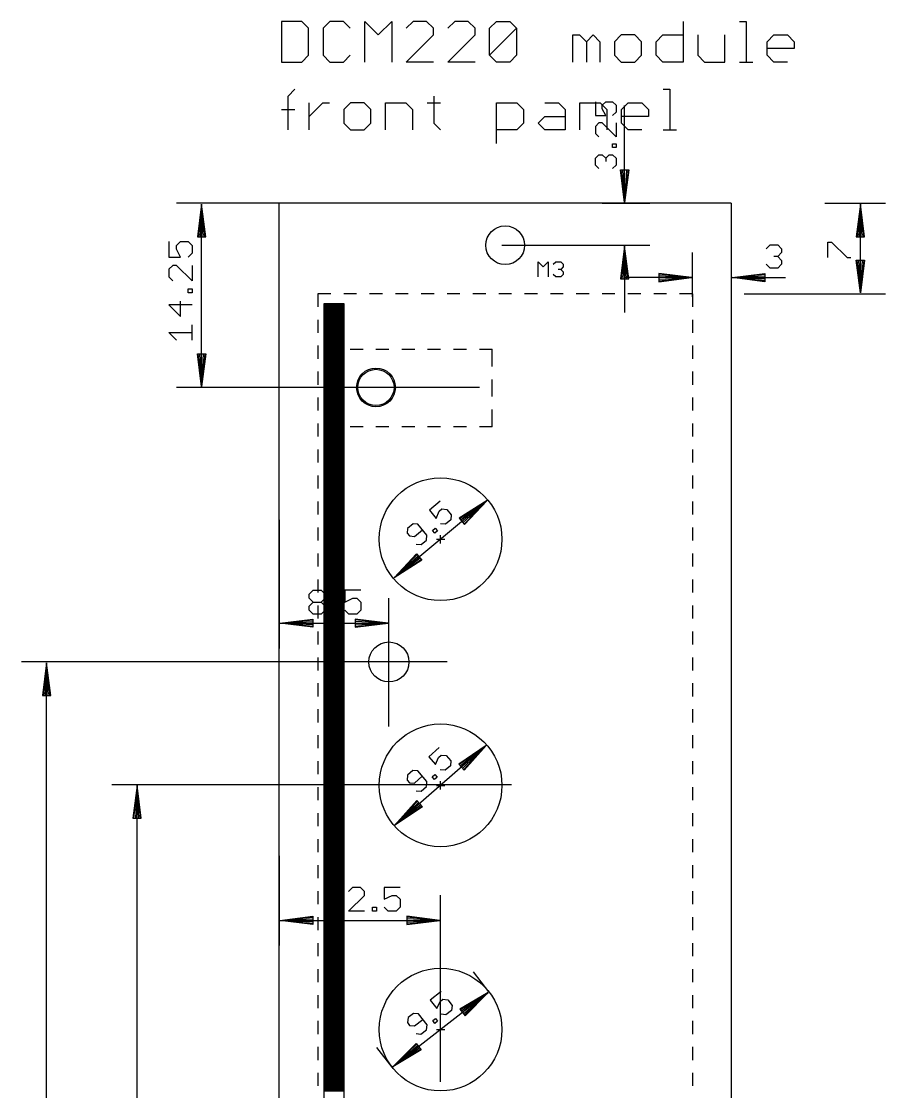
# Model space of a CAD drawing. Extents: x -21 to 70, y -29 to 126.
# Drawn here: x -19.9 to 47, y 42.8 to 125.6 of the extents above; entities that cross this region are included whole.
import ezdxf

# ---------------------------------------------------------------- set-up
doc = ezdxf.new("R2010")
doc.units = 0
doc.header["$MEASUREMENT"] = 0
for name, color, linetype, true_color in [('114', 253, 'CONTINUOUS', 0xadadad), ('115', 82, 'CONTINUOUS', 0x33cc00), ('117', 2, 'CONTINUOUS', 0xffff00), ('119', 1, 'CONTINUOUS', 0xff0000), ('20', 7, 'CONTINUOUS', 0xffffff), ('47', 140, 'CONTINUOUS', 0x00bfff)]:
    doc.layers.add(name, color=color, linetype=linetype, true_color=true_color)

msp = doc.modelspace()

# ---------------------------------------------------------------- linework, layer by layer
at = {"layer": '114'}
for p, q in [((0.1778, 125.5749), (0.1778, 122.4278)), ((1.7513, 125.5749), (0.1778, 125.5749)), ((2.2759, 125.0504), (1.7513, 125.5749)), ((3.9251, 125.5749), (3.4006, 125.0504)), ((4.9741, 125.5749), (3.9251, 125.5749)), ((5.4986, 125.0504), (4.9741, 125.5749)), ((6.6233, 122.4278), (6.6233, 125.5749)), ((6.6233, 125.5749), (7.6723, 124.5259)), ((7.6723, 124.5259), (8.7214, 125.5749)), ((8.7214, 125.5749), (8.7214, 122.4278)), ((10.3706, 125.5749), (9.8461, 125.0504)), ((11.4196, 125.5749), (10.3706, 125.5749)), ((11.9441, 125.0504), (11.4196, 125.5749)), ((13.5933, 125.5749), (13.0688, 125.0504)), ((14.6424, 125.5749), (13.5933, 125.5749)), ((15.1669, 125.0504), (14.6424, 125.5749)), ((16.2916, 125.0504), (16.8161, 125.5749)), ((16.8161, 125.5749), (17.8651, 125.5749)), ((17.8651, 125.5749), (18.3896, 125.0504)), ((31.2806, 125.5749), (31.2806, 122.4278)), ((35.6281, 125.5749), (36.1526, 125.5749)), ((36.1526, 125.5749), (36.1526, 122.4278)), ((2.2759, 122.9523), (2.2759, 125.0504)), ((3.4006, 125.0504), (3.4006, 122.9523)), ((9.8461, 122.4278), (11.9441, 124.5259)), ((11.9441, 124.5259), (11.9441, 125.0504)), ((13.0688, 122.4278), (15.1669, 124.5259)), ((15.1669, 124.5259), (15.1669, 125.0504)), ((16.2916, 122.9523), (16.2916, 125.0504)), ((16.2916, 122.9523), (18.3896, 125.0504)), ((18.3896, 125.0504), (18.3896, 122.9523)), ((22.7371, 122.4278), (22.7371, 124.5259)), ((22.7371, 124.5259), (23.2616, 124.5259)), ((23.2616, 124.5259), (23.7861, 124.0013)), ((23.7861, 124.0013), (24.3106, 124.5259)), ((24.3106, 124.5259), (24.8351, 124.0013)), ((26.4843, 124.5259), (25.9598, 124.0013)), ((27.5334, 124.5259), (26.4843, 124.5259)), ((28.0579, 124.0013), (27.5334, 124.5259)), ((29.1826, 124.0013), (29.7071, 124.5259)), ((29.7071, 124.5259), (31.2806, 124.5259)), ((32.4053, 124.5259), (32.4053, 122.9523)), ((34.5034, 122.4278), (34.5034, 124.5259)), ((37.7766, 124.0013), (38.3011, 124.5259)), ((38.3011, 124.5259), (39.3501, 124.5259)), ((39.3501, 124.5259), (39.8746, 124.0013)), ((23.7861, 124.0013), (23.7861, 122.4278)), ((24.8351, 124.0013), (24.8351, 122.4278)), ((25.9598, 124.0013), (25.9598, 122.9523)), ((28.0579, 122.9523), (28.0579, 124.0013)), ((29.1826, 122.9523), (29.1826, 124.0013)), ((37.7766, 122.9523), (37.7766, 124.0013)), ((39.8746, 123.4768), (37.7766, 123.4768)), ((39.8746, 124.0013), (39.8746, 123.4768)), ((1.7513, 122.4278), (2.2759, 122.9523)), ((3.4006, 122.9523), (3.9251, 122.4278)), ((4.9741, 122.4278), (5.4986, 122.9523)), ((16.8161, 122.4278), (16.2916, 122.9523)), ((18.3896, 122.9523), (17.8651, 122.4278)), ((25.9598, 122.9523), (26.4843, 122.4278)), ((27.5334, 122.4278), (28.0579, 122.9523)), ((29.7071, 122.4278), (29.1826, 122.9523)), ((32.4053, 122.9523), (32.9298, 122.4278)), ((38.3011, 122.4278), (37.7766, 122.9523)), ((0.1778, 122.4278), (1.7513, 122.4278)), ((3.9251, 122.4278), (4.9741, 122.4278)), ((11.9441, 122.4278), (9.8461, 122.4278)), ((15.1669, 122.4278), (13.0688, 122.4278)), ((17.8651, 122.4278), (16.8161, 122.4278)), ((26.4843, 122.4278), (27.5334, 122.4278)), ((31.2806, 122.4278), (29.7071, 122.4278)), ((32.9298, 122.4278), (34.5034, 122.4278)), ((35.6281, 122.4278), (36.6771, 122.4278)), ((39.3501, 122.4278), (38.3011, 122.4278)), ((0.7023, 119.8004), (1.2268, 120.3249)), ((29.7197, 120.3249), (30.2442, 120.3249)), ((30.2442, 120.3249), (30.2442, 117.1778)), ((0.7023, 117.1778), (0.7023, 119.8004)), ((2.3263, 117.1778), (2.3263, 119.2759)), ((2.3263, 118.2268), (3.3753, 119.2759)), ((3.3753, 119.2759), (3.8998, 119.2759)), ((5.5364, 119.2759), (5.0119, 118.7513)), ((6.5855, 119.2759), (5.5364, 119.2759)), ((7.11, 118.7513), (6.5855, 119.2759)), ((8.2347, 117.1778), (8.2347, 119.2759)), ((8.2347, 119.2759), (9.8082, 119.2759)), ((9.8082, 119.2759), (10.3327, 118.7513)), ((11.4574, 119.2759), (12.5065, 119.2759)), ((11.9819, 119.8004), (11.9819, 117.7023)), ((16.8287, 116.1288), (16.8287, 119.2759)), ((16.8287, 119.2759), (18.4022, 119.2759)), ((18.4022, 119.2759), (18.9267, 118.7513)), ((20.576, 119.2759), (21.625, 119.2759)), ((21.625, 119.2759), (22.1495, 118.7513)), ((23.2742, 117.1778), (23.2742, 119.2759)), ((23.2742, 119.2759), (24.8477, 119.2759)), ((24.8477, 119.2759), (25.3723, 118.7513)), ((26.4969, 118.7513), (27.0215, 119.2759)), ((27.0215, 119.2759), (28.0705, 119.2759)), ((28.0705, 119.2759), (28.595, 118.7513)), ((0.1778, 118.7513), (1.2268, 118.7513)), ((5.0119, 118.7513), (5.0119, 117.7023)), ((7.11, 117.7023), (7.11, 118.7513)), ((10.3327, 118.7513), (10.3327, 117.1778)), ((18.9267, 118.7513), (18.9267, 117.7023)), ((22.1495, 118.7513), (22.1495, 117.1778)), ((25.3723, 118.7513), (25.3723, 117.1778)), ((26.4969, 117.7023), (26.4969, 118.7513)), ((28.595, 118.7513), (28.595, 118.2268)), ((5.0119, 117.7023), (5.5364, 117.1778)), ((6.5855, 117.1778), (7.11, 117.7023)), ((11.9819, 117.7023), (12.5065, 117.1778)), ((18.9267, 117.7023), (18.4022, 117.1778)), ((20.0514, 117.7023), (20.576, 118.2268)), ((20.576, 117.1778), (20.0514, 117.7023)), ((20.576, 118.2268), (22.1495, 118.2268)), ((28.595, 118.2268), (26.4969, 118.2268)), ((27.0215, 117.1778), (26.4969, 117.7023)), ((5.5364, 117.1778), (6.5855, 117.1778)), ((18.4022, 117.1778), (16.8287, 117.1778)), ((22.1495, 117.1778), (20.576, 117.1778)), ((28.0705, 117.1778), (27.0215, 117.1778)), ((29.7197, 117.1778), (30.7687, 117.1778))]:
    msp.add_line(p, q, dxfattribs=at)
at = {"layer": '115'}
for p, q in [((3.5, 8.75), (3.5, 103.75)), ((3.5, 103.75), (5, 103.75)), ((3.5, 103.7), (5, 103.7)), ((3.5, 103.6), (5, 103.6)), ((5, 103.75), (5, 8.75)), ((3.5, 103.5), (5, 103.5)), ((3.5, 103.4), (5, 103.4)), ((3.5, 103.3), (5, 103.3)), ((3.5, 103.2), (5, 103.2)), ((3.5, 103.1), (5, 103.1)), ((3.5, 103), (5, 103)), ((3.5, 102.9), (5, 102.9)), ((3.5, 102.8), (5, 102.8)), ((3.5, 102.7), (5, 102.7)), ((3.5, 102.6), (5, 102.6)), ((3.5, 102.5), (5, 102.5)), ((3.5, 102.4), (5, 102.4)), ((3.5, 102.3), (5, 102.3)), ((3.5, 102.2), (5, 102.2)), ((3.5, 102.1), (5, 102.1)), ((3.5, 102), (5, 102)), ((3.5, 101.9), (5, 101.9)), ((3.5, 101.8), (5, 101.8)), ((3.5, 101.7), (5, 101.7)), ((3.5, 101.6), (5, 101.6)), ((3.5, 101.5), (5, 101.5)), ((3.5, 101.4), (5, 101.4)), ((3.5, 101.3), (5, 101.3)), ((3.5, 101.2), (5, 101.2)), ((3.5, 101.1), (5, 101.1)), ((3.5, 101), (5, 101)), ((3.5, 100.9), (5, 100.9)), ((3.5, 100.8), (5, 100.8)), ((3.5, 100.7), (5, 100.7)), ((3.5, 100.6), (5, 100.6)), ((3.5, 100.5), (5, 100.5)), ((3.5, 100.4), (5, 100.4)), ((3.5, 100.3), (5, 100.3)), ((3.5, 100.2), (5, 100.2)), ((3.5, 100.1), (5, 100.1)), ((3.5, 100), (5, 100)), ((3.5, 99.9), (5, 99.9)), ((3.5, 99.8), (5, 99.8)), ((3.5, 99.7), (5, 99.7)), ((3.5, 99.6), (5, 99.6)), ((3.5, 99.5), (5, 99.5)), ((3.5, 99.4), (5, 99.4)), ((3.5, 99.3), (5, 99.3)), ((3.5, 99.2), (5, 99.2)), ((3.5, 99.1), (5, 99.1)), ((3.5, 99), (5, 99)), ((3.5, 98.9), (5, 98.9)), ((3.5, 98.8), (5, 98.8)), ((3.5, 98.7), (5, 98.7)), ((3.5, 98.6), (5, 98.6)), ((3.5, 98.5), (5, 98.5)), ((3.5, 98.4), (5, 98.4)), ((3.5, 98.3), (5, 98.3)), ((3.5, 98.2), (5, 98.2)), ((3.5, 98.1), (5, 98.1)), ((3.5, 98), (5, 98)), ((3.5, 97.9), (5, 97.9)), ((3.5, 97.8), (5, 97.8)), ((3.5, 97.7), (5, 97.7)), ((3.5, 97.6), (5, 97.6)), ((3.5, 97.5), (5, 97.5)), ((3.5, 97.4), (5, 97.4)), ((3.5, 97.3), (5, 97.3)), ((3.5, 97.2), (5, 97.2)), ((3.5, 97.1), (5, 97.1)), ((3.5, 97), (5, 97)), ((3.5, 96.9), (5, 96.9)), ((3.5, 96.8), (5, 96.8)), ((3.5, 96.7), (5, 96.7)), ((3.5, 96.6), (5, 96.6)), ((3.5, 96.5), (5, 96.5)), ((3.5, 96.4), (5, 96.4)), ((3.5, 96.3), (5, 96.3)), ((3.5, 96.2), (5, 96.2)), ((3.5, 96.1), (5, 96.1)), ((3.5, 96), (5, 96)), ((3.5, 95.9), (5, 95.9)), ((3.5, 95.8), (5, 95.8)), ((3.5, 95.7), (5, 95.7)), ((3.5, 95.6), (5, 95.6)), ((3.5, 95.5), (5, 95.5)), ((3.5, 95.4), (5, 95.4)), ((3.5, 95.3), (5, 95.3)), ((3.5, 95.2), (5, 95.2)), ((3.5, 95.1), (5, 95.1)), ((3.5, 95), (5, 95)), ((3.5, 94.9), (5, 94.9)), ((3.5, 94.8), (5, 94.8)), ((3.5, 94.7), (5, 94.7)), ((3.5, 94.6), (5, 94.6)), ((3.5, 94.5), (5, 94.5)), ((3.5, 94.4), (5, 94.4)), ((3.5, 94.3), (5, 94.3)), ((3.5, 94.2), (5, 94.2)), ((3.5, 94.1), (5, 94.1)), ((3.5, 94), (5, 94)), ((3.5, 93.9), (5, 93.9)), ((3.5, 93.8), (5, 93.8)), ((3.5, 93.7), (5, 93.7)), ((3.5, 93.6), (5, 93.6)), ((3.5, 93.5), (5, 93.5)), ((3.5, 93.4), (5, 93.4)), ((3.5, 93.3), (5, 93.3)), ((3.5, 93.2), (5, 93.2)), ((3.5, 93.1), (5, 93.1)), ((3.5, 93), (5, 93)), ((3.5, 92.9), (5, 92.9)), ((3.5, 92.8), (5, 92.8)), ((3.5, 92.7), (5, 92.7)), ((3.5, 92.6), (5, 92.6)), ((3.5, 92.5), (5, 92.5)), ((3.5, 92.4), (5, 92.4)), ((3.5, 92.3), (5, 92.3)), ((3.5, 92.2), (5, 92.2)), ((3.5, 92.1), (5, 92.1)), ((3.5, 92), (5, 92)), ((3.5, 91.9), (5, 91.9)), ((3.5, 91.8), (5, 91.8)), ((3.5, 91.7), (5, 91.7)), ((3.5, 91.6), (5, 91.6)), ((3.5, 91.5), (5, 91.5)), ((3.5, 91.4), (5, 91.4)), ((3.5, 91.3), (5, 91.3)), ((3.5, 91.2), (5, 91.2)), ((3.5, 91.1), (5, 91.1)), ((3.5, 91), (5, 91)), ((3.5, 90.9), (5, 90.9)), ((3.5, 90.8), (5, 90.8)), ((3.5, 90.7), (5, 90.7)), ((3.5, 90.6), (5, 90.6)), ((3.5, 90.5), (5, 90.5)), ((3.5, 90.4), (5, 90.4)), ((3.5, 90.3), (5, 90.3)), ((3.5, 90.2), (5, 90.2)), ((3.5, 90.1), (5, 90.1)), ((3.5, 90), (5, 90)), ((3.5, 89.9), (5, 89.9)), ((3.5, 89.8), (5, 89.8)), ((3.5, 89.7), (5, 89.7)), ((3.5, 89.6), (5, 89.6)), ((3.5, 89.5), (5, 89.5)), ((3.5, 89.4), (5, 89.4)), ((3.5, 89.3), (5, 89.3)), ((3.5, 89.2), (5, 89.2)), ((3.5, 89.1), (5, 89.1)), ((3.5, 89), (5, 89)), ((3.5, 88.9), (5, 88.9)), ((3.5, 88.8), (5, 88.8)), ((3.5, 88.7), (5, 88.7)), ((3.5, 88.6), (5, 88.6)), ((3.5, 88.5), (5, 88.5)), ((3.5, 88.4), (5, 88.4)), ((3.5, 88.3), (5, 88.3)), ((3.5, 88.2), (5, 88.2)), ((3.5, 88.1), (5, 88.1)), ((3.5, 88), (5, 88)), ((3.5, 87.9), (5, 87.9)), ((3.5, 87.8), (5, 87.8)), ((3.5, 87.7), (5, 87.7)), ((3.5, 87.6), (5, 87.6)), ((3.5, 87.5), (5, 87.5)), ((3.5, 87.4), (5, 87.4)), ((3.5, 87.3), (5, 87.3)), ((3.5, 87.2), (5, 87.2)), ((3.5, 87.1), (5, 87.1)), ((3.5, 87), (5, 87)), ((3.5, 86.9), (5, 86.9)), ((3.5, 86.8), (5, 86.8)), ((3.5, 86.7), (5, 86.7)), ((3.5, 86.6), (5, 86.6)), ((3.5, 86.5), (5, 86.5)), ((3.5, 86.4), (5, 86.4)), ((3.5, 86.3), (5, 86.3)), ((3.5, 86.2), (5, 86.2)), ((3.5, 86.1), (5, 86.1)), ((3.5, 86), (5, 86)), ((3.5, 85.9), (5, 85.9)), ((3.5, 85.8), (5, 85.8)), ((3.5, 85.7), (5, 85.7)), ((3.5, 85.6), (5, 85.6)), ((3.5, 85.5), (5, 85.5)), ((3.5, 85.4), (5, 85.4)), ((3.5, 85.3), (5, 85.3)), ((3.5, 85.2), (5, 85.2)), ((3.5, 85.1), (5, 85.1)), ((3.5, 85), (5, 85)), ((3.5, 84.9), (5, 84.9)), ((3.5, 84.8), (5, 84.8)), ((3.5, 84.7), (5, 84.7)), ((3.5, 84.6), (5, 84.6)), ((3.5, 84.5), (5, 84.5)), ((3.5, 84.4), (5, 84.4)), ((3.5, 84.3), (5, 84.3)), ((3.5, 84.2), (5, 84.2)), ((3.5, 84.1), (5, 84.1)), ((3.5, 84), (5, 84)), ((3.5, 83.9), (5, 83.9)), ((3.5, 83.8), (5, 83.8)), ((3.5, 83.7), (5, 83.7)), ((3.5, 83.6), (5, 83.6)), ((3.5, 83.5), (5, 83.5)), ((3.5, 83.4), (5, 83.4)), ((3.5, 83.3), (5, 83.3)), ((3.5, 83.2), (5, 83.2)), ((3.5, 83.1), (5, 83.1)), ((3.5, 83), (5, 83)), ((3.5, 82.9), (5, 82.9)), ((3.5, 82.8), (5, 82.8)), ((3.5, 82.7), (5, 82.7)), ((3.5, 82.6), (5, 82.6)), ((3.5, 82.5), (5, 82.5)), ((3.5, 82.4), (5, 82.4)), ((3.5, 82.3), (5, 82.3)), ((3.5, 82.2), (5, 82.2)), ((3.5, 82.1), (5, 82.1)), ((3.5, 82), (5, 82)), ((3.5, 81.9), (5, 81.9)), ((3.5, 81.8), (5, 81.8)), ((3.5, 81.7), (5, 81.7)), ((3.5, 81.6), (5, 81.6)), ((3.5, 81.5), (5, 81.5)), ((3.5, 81.4), (5, 81.4)), ((3.5, 81.3), (5, 81.3)), ((3.5, 81.2), (5, 81.2)), ((3.5, 81.1), (5, 81.1)), ((3.5, 81), (5, 81)), ((3.5, 80.9), (5, 80.9)), ((3.5, 80.8), (5, 80.8)), ((3.5, 80.7), (5, 80.7)), ((3.5, 80.6), (5, 80.6)), ((3.5, 80.5), (5, 80.5)), ((3.5, 80.4), (5, 80.4)), ((3.5, 80.3), (5, 80.3)), ((3.5, 80.2), (5, 80.2)), ((3.5, 80.1), (5, 80.1)), ((3.5, 80), (5, 80)), ((3.5, 79.9), (5, 79.9)), ((3.5, 79.8), (5, 79.8)), ((3.5, 79.7), (5, 79.7)), ((3.5, 79.6), (5, 79.6)), ((3.5, 79.5), (5, 79.5)), ((3.5, 79.4), (5, 79.4)), ((3.5, 79.3), (5, 79.3)), ((3.5, 79.2), (5, 79.2)), ((3.5, 79.1), (5, 79.1)), ((3.5, 79), (5, 79)), ((3.5, 78.9), (5, 78.9)), ((3.5, 78.8), (5, 78.8)), ((3.5, 78.7), (5, 78.7)), ((3.5, 78.6), (5, 78.6)), ((3.5, 78.5), (5, 78.5)), ((3.5, 78.4), (5, 78.4)), ((3.5, 78.3), (5, 78.3)), ((3.5, 78.2), (5, 78.2)), ((3.5, 78.1), (5, 78.1)), ((3.5, 78), (5, 78)), ((3.5, 77.9), (5, 77.9)), ((3.5, 77.8), (5, 77.8)), ((3.5, 77.7), (5, 77.7)), ((3.5, 77.6), (5, 77.6)), ((3.5, 77.5), (5, 77.5)), ((3.5, 77.4), (5, 77.4)), ((3.5, 77.3), (5, 77.3)), ((3.5, 77.2), (5, 77.2)), ((3.5, 77.1), (5, 77.1)), ((3.5, 77), (5, 77)), ((3.5, 76.9), (5, 76.9)), ((3.5, 76.8), (5, 76.8)), ((3.5, 76.7), (5, 76.7)), ((3.5, 76.6), (5, 76.6)), ((3.5, 76.5), (5, 76.5)), ((3.5, 76.4), (5, 76.4)), ((3.5, 76.3), (5, 76.3)), ((3.5, 76.2), (5, 76.2)), ((3.5, 76.1), (5, 76.1)), ((3.5, 76), (5, 76)), ((3.5, 75.9), (5, 75.9)), ((3.5, 75.8), (5, 75.8)), ((3.5, 75.7), (5, 75.7)), ((3.5, 75.6), (5, 75.6)), ((3.5, 75.5), (5, 75.5)), ((3.5, 75.4), (5, 75.4)), ((3.5, 75.3), (5, 75.3)), ((3.5, 75.2), (5, 75.2)), ((3.5, 75.1), (5, 75.1)), ((3.5, 75), (5, 75)), ((3.5, 74.9), (5, 74.9)), ((3.5, 74.8), (5, 74.8)), ((3.5, 74.7), (5, 74.7)), ((3.5, 74.6), (5, 74.6)), ((3.5, 74.5), (5, 74.5)), ((3.5, 74.4), (5, 74.4)), ((3.5, 74.3), (5, 74.3)), ((3.5, 74.2), (5, 74.2)), ((3.5, 74.1), (5, 74.1)), ((3.5, 74), (5, 74)), ((3.5, 73.9), (5, 73.9)), ((3.5, 73.8), (5, 73.8)), ((3.5, 73.7), (5, 73.7)), ((3.5, 73.6), (5, 73.6)), ((3.5, 73.5), (5, 73.5)), ((3.5, 73.4), (5, 73.4)), ((3.5, 73.3), (5, 73.3)), ((3.5, 73.2), (5, 73.2)), ((3.5, 73.1), (5, 73.1)), ((3.5, 73), (5, 73)), ((3.5, 72.9), (5, 72.9)), ((3.5, 72.8), (5, 72.8)), ((3.5, 72.7), (5, 72.7)), ((3.5, 72.6), (5, 72.6)), ((3.5, 72.5), (5, 72.5)), ((3.5, 72.4), (5, 72.4)), ((3.5, 72.3), (5, 72.3)), ((3.5, 72.2), (5, 72.2)), ((3.5, 72.1), (5, 72.1)), ((3.5, 72), (5, 72)), ((3.5, 71.9), (5, 71.9)), ((3.5, 71.8), (5, 71.8)), ((3.5, 71.7), (5, 71.7)), ((3.5, 71.6), (5, 71.6)), ((3.5, 71.5), (5, 71.5)), ((3.5, 71.4), (5, 71.4)), ((3.5, 71.3), (5, 71.3)), ((3.5, 71.2), (5, 71.2)), ((3.5, 71.1), (5, 71.1)), ((3.5, 71), (5, 71)), ((3.5, 70.9), (5, 70.9)), ((3.5, 70.8), (5, 70.8)), ((3.5, 70.7), (5, 70.7)), ((3.5, 70.6), (5, 70.6)), ((3.5, 70.5), (5, 70.5)), ((3.5, 70.4), (5, 70.4)), ((3.5, 70.3), (5, 70.3)), ((3.5, 70.2), (5, 70.2)), ((3.5, 70.1), (5, 70.1)), ((3.5, 70), (5, 70)), ((3.5, 69.9), (5, 69.9)), ((3.5, 69.8), (5, 69.8)), ((3.5, 69.7), (5, 69.7)), ((3.5, 69.6), (5, 69.6)), ((3.5, 69.5), (5, 69.5)), ((3.5, 69.4), (5, 69.4)), ((3.5, 69.3), (5, 69.3)), ((3.5, 69.2), (5, 69.2)), ((3.5, 69.1), (5, 69.1)), ((3.5, 69), (5, 69)), ((3.5, 68.9), (5, 68.9)), ((3.5, 68.8), (5, 68.8)), ((3.5, 68.7), (5, 68.7)), ((3.5, 68.6), (5, 68.6)), ((3.5, 68.5), (5, 68.5)), ((3.5, 68.4), (5, 68.4)), ((3.5, 68.3), (5, 68.3)), ((3.5, 68.2), (5, 68.2)), ((3.5, 68.1), (5, 68.1)), ((3.5, 68), (5, 68)), ((3.5, 67.9), (5, 67.9)), ((3.5, 67.8), (5, 67.8)), ((3.5, 67.7), (5, 67.7)), ((3.5, 67.6), (5, 67.6)), ((3.5, 67.5), (5, 67.5)), ((3.5, 67.4), (5, 67.4)), ((3.5, 67.3), (5, 67.3)), ((3.5, 67.2), (5, 67.2)), ((3.5, 67.1), (5, 67.1)), ((3.5, 67), (5, 67)), ((3.5, 66.9), (5, 66.9)), ((3.5, 66.8), (5, 66.8)), ((3.5, 66.7), (5, 66.7)), ((3.5, 66.6), (5, 66.6)), ((3.5, 66.5), (5, 66.5)), ((3.5, 66.4), (5, 66.4)), ((3.5, 66.3), (5, 66.3)), ((3.5, 66.2), (5, 66.2)), ((3.5, 66.1), (5, 66.1)), ((3.5, 66), (5, 66)), ((3.5, 65.9), (5, 65.9)), ((3.5, 65.8), (5, 65.8)), ((3.5, 65.7), (5, 65.7)), ((3.5, 65.6), (5, 65.6)), ((3.5, 65.5), (5, 65.5)), ((3.5, 65.4), (5, 65.4)), ((3.5, 65.3), (5, 65.3)), ((3.5, 65.2), (5, 65.2)), ((3.5, 65.1), (5, 65.1)), ((3.5, 65), (5, 65)), ((3.5, 64.9), (5, 64.9)), ((3.5, 64.8), (5, 64.8)), ((3.5, 64.7), (5, 64.7)), ((3.5, 64.6), (5, 64.6)), ((3.5, 64.5), (5, 64.5)), ((3.5, 64.4), (5, 64.4)), ((3.5, 64.3), (5, 64.3)), ((3.5, 64.2), (5, 64.2)), ((3.5, 64.1), (5, 64.1)), ((3.5, 64), (5, 64)), ((3.5, 63.9), (5, 63.9)), ((3.5, 63.8), (5, 63.8)), ((3.5, 63.7), (5, 63.7)), ((3.5, 63.6), (5, 63.6)), ((3.5, 63.5), (5, 63.5)), ((3.5, 63.4), (5, 63.4)), ((3.5, 63.3), (5, 63.3)), ((3.5, 63.2), (5, 63.2)), ((3.5, 63.1), (5, 63.1)), ((3.5, 63), (5, 63)), ((3.5, 62.9), (5, 62.9)), ((3.5, 62.8), (5, 62.8)), ((3.5, 62.7), (5, 62.7)), ((3.5, 62.6), (5, 62.6)), ((3.5, 62.5), (5, 62.5)), ((3.5, 62.4), (5, 62.4)), ((3.5, 62.3), (5, 62.3)), ((3.5, 62.2), (5, 62.2)), ((3.5, 62.1), (5, 62.1)), ((3.5, 62), (5, 62)), ((3.5, 61.9), (5, 61.9)), ((3.5, 61.8), (5, 61.8)), ((3.5, 61.7), (5, 61.7)), ((3.5, 61.6), (5, 61.6)), ((3.5, 61.5), (5, 61.5)), ((3.5, 61.4), (5, 61.4)), ((3.5, 61.3), (5, 61.3)), ((3.5, 61.2), (5, 61.2)), ((3.5, 61.1), (5, 61.1)), ((3.5, 61), (5, 61)), ((3.5, 60.9), (5, 60.9)), ((3.5, 60.8), (5, 60.8)), ((3.5, 60.7), (5, 60.7)), ((3.5, 60.6), (5, 60.6)), ((3.5, 60.5), (5, 60.5)), ((3.5, 60.4), (5, 60.4)), ((3.5, 60.3), (5, 60.3)), ((3.5, 60.2), (5, 60.2)), ((3.5, 60.1), (5, 60.1)), ((3.5, 60), (5, 60)), ((3.5, 59.9), (5, 59.9)), ((3.5, 59.8), (5, 59.8)), ((3.5, 59.7), (5, 59.7)), ((3.5, 59.6), (5, 59.6)), ((3.5, 59.5), (5, 59.5)), ((3.5, 59.4), (5, 59.4)), ((3.5, 59.3), (5, 59.3)), ((3.5, 59.2), (5, 59.2)), ((3.5, 59.1), (5, 59.1)), ((3.5, 59), (5, 59)), ((3.5, 58.9), (5, 58.9)), ((3.5, 58.8), (5, 58.8)), ((3.5, 58.7), (5, 58.7)), ((3.5, 58.6), (5, 58.6)), ((3.5, 58.5), (5, 58.5)), ((3.5, 58.4), (5, 58.4)), ((3.5, 58.3), (5, 58.3)), ((3.5, 58.2), (5, 58.2)), ((3.5, 58.1), (5, 58.1)), ((3.5, 58), (5, 58)), ((3.5, 57.9), (5, 57.9)), ((3.5, 57.8), (5, 57.8)), ((3.5, 57.7), (5, 57.7)), ((3.5, 57.6), (5, 57.6)), ((3.5, 57.5), (5, 57.5)), ((3.5, 57.4), (5, 57.4)), ((3.5, 57.3), (5, 57.3)), ((3.5, 57.2), (5, 57.2)), ((3.5, 57.1), (5, 57.1)), ((3.5, 57), (5, 57)), ((3.5, 56.9), (5, 56.9)), ((3.5, 56.8), (5, 56.8)), ((3.5, 56.7), (5, 56.7)), ((3.5, 56.6), (5, 56.6)), ((3.5, 56.5), (5, 56.5)), ((3.5, 56.4), (5, 56.4)), ((3.5, 56.3), (5, 56.3)), ((3.5, 56.2), (5, 56.2)), ((3.5, 56.1), (5, 56.1)), ((3.5, 56), (5, 56)), ((3.5, 55.9), (5, 55.9)), ((3.5, 55.8), (5, 55.8)), ((3.5, 55.7), (5, 55.7)), ((3.5, 55.6), (5, 55.6)), ((3.5, 55.5), (5, 55.5)), ((3.5, 55.4), (5, 55.4)), ((3.5, 55.3), (5, 55.3)), ((3.5, 55.2), (5, 55.2)), ((3.5, 55.1), (5, 55.1)), ((3.5, 55), (5, 55)), ((3.5, 54.9), (5, 54.9)), ((3.5, 54.8), (5, 54.8)), ((3.5, 54.7), (5, 54.7)), ((3.5, 54.6), (5, 54.6)), ((3.5, 54.5), (5, 54.5)), ((3.5, 54.4), (5, 54.4)), ((3.5, 54.3), (5, 54.3)), ((3.5, 54.2), (5, 54.2)), ((3.5, 54.1), (5, 54.1)), ((3.5, 54), (5, 54)), ((3.5, 53.9), (5, 53.9)), ((3.5, 53.8), (5, 53.8)), ((3.5, 53.7), (5, 53.7)), ((3.5, 53.6), (5, 53.6)), ((3.5, 53.5), (5, 53.5)), ((3.5, 53.4), (5, 53.4)), ((3.5, 53.3), (5, 53.3)), ((3.5, 53.2), (5, 53.2)), ((3.5, 53.1), (5, 53.1)), ((3.5, 53), (5, 53)), ((3.5, 52.9), (5, 52.9)), ((3.5, 52.8), (5, 52.8)), ((3.5, 52.7), (5, 52.7)), ((3.5, 52.6), (5, 52.6)), ((3.5, 52.5), (5, 52.5)), ((3.5, 52.4), (5, 52.4)), ((3.5, 52.3), (5, 52.3)), ((3.5, 52.2), (5, 52.2)), ((3.5, 52.1), (5, 52.1)), ((3.5, 52), (5, 52)), ((3.5, 51.9), (5, 51.9)), ((3.5, 51.8), (5, 51.8)), ((3.5, 51.7), (5, 51.7)), ((3.5, 51.6), (5, 51.6)), ((3.5, 51.5), (5, 51.5)), ((3.5, 51.4), (5, 51.4)), ((3.5, 51.3), (5, 51.3)), ((3.5, 51.2), (5, 51.2)), ((3.5, 51.1), (5, 51.1)), ((3.5, 51), (5, 51)), ((3.5, 50.9), (5, 50.9)), ((3.5, 50.8), (5, 50.8)), ((3.5, 50.7), (5, 50.7)), ((3.5, 50.6), (5, 50.6)), ((3.5, 50.5), (5, 50.5)), ((3.5, 50.4), (5, 50.4)), ((3.5, 50.3), (5, 50.3)), ((3.5, 50.2), (5, 50.2)), ((3.5, 50.1), (5, 50.1)), ((3.5, 50), (5, 50)), ((3.5, 49.9), (5, 49.9)), ((3.5, 49.8), (5, 49.8)), ((3.5, 49.7), (5, 49.7)), ((3.5, 49.6), (5, 49.6)), ((3.5, 49.5), (5, 49.5)), ((3.5, 49.4), (5, 49.4)), ((3.5, 49.3), (5, 49.3)), ((3.5, 49.2), (5, 49.2)), ((3.5, 49.1), (5, 49.1)), ((3.5, 49), (5, 49)), ((3.5, 48.9), (5, 48.9)), ((3.5, 48.8), (5, 48.8)), ((3.5, 48.7), (5, 48.7)), ((3.5, 48.6), (5, 48.6)), ((3.5, 48.5), (5, 48.5)), ((3.5, 48.4), (5, 48.4)), ((3.5, 48.3), (5, 48.3)), ((3.5, 48.2), (5, 48.2)), ((3.5, 48.1), (5, 48.1)), ((3.5, 48), (5, 48)), ((3.5, 47.9), (5, 47.9)), ((3.5, 47.8), (5, 47.8)), ((3.5, 47.7), (5, 47.7)), ((3.5, 47.6), (5, 47.6)), ((3.5, 47.5), (5, 47.5)), ((3.5, 47.4), (5, 47.4)), ((3.5, 47.3), (5, 47.3)), ((3.5, 47.2), (5, 47.2)), ((3.5, 47.1), (5, 47.1)), ((3.5, 47), (5, 47)), ((3.5, 46.9), (5, 46.9)), ((3.5, 46.8), (5, 46.8)), ((3.5, 46.7), (5, 46.7)), ((3.5, 46.6), (5, 46.6)), ((3.5, 46.5), (5, 46.5)), ((3.5, 46.4), (5, 46.4)), ((3.5, 46.3), (5, 46.3)), ((3.5, 46.2), (5, 46.2)), ((3.5, 46.1), (5, 46.1)), ((3.5, 46), (5, 46)), ((3.5, 45.9), (5, 45.9)), ((3.5, 45.8), (5, 45.8)), ((3.5, 45.7), (5, 45.7)), ((3.5, 45.6), (5, 45.6)), ((3.5, 45.5), (5, 45.5)), ((3.5, 45.4), (5, 45.4)), ((3.5, 45.3), (5, 45.3)), ((3.5, 45.2), (5, 45.2)), ((3.5, 45.1), (5, 45.1)), ((3.5, 45), (5, 45)), ((3.5, 44.9), (5, 44.9)), ((3.5, 44.8), (5, 44.8)), ((3.5, 44.7), (5, 44.7)), ((3.5, 44.6), (5, 44.6)), ((3.5, 44.5), (5, 44.5)), ((3.5, 44.4), (5, 44.4)), ((3.5, 44.3), (5, 44.3)), ((3.5, 44.2), (5, 44.2)), ((3.5, 44.1), (5, 44.1)), ((3.5, 44), (5, 44)), ((3.5, 43.9), (5, 43.9)), ((3.5, 43.8), (5, 43.8)), ((3.5, 43.7), (5, 43.7)), ((3.5, 43.6), (5, 43.6)), ((3.5, 43.5), (5, 43.5)), ((3.5, 43.4), (5, 43.4)), ((3.5, 43.3), (5, 43.3)), ((3.5, 43.2), (5, 43.2)), ((3.5, 43.1), (5, 43.1)), ((3.5, 43), (5, 43)), ((3.5, 42.9), (5, 42.9)), ((3.5, 42.8), (5, 42.8))]:
    msp.add_line(p, q, dxfattribs=at)
at = {"layer": '117'}
for p, q in [((42.25, 111.5), (46.95, 111.5)), ((45, 111.435), (44.6808, 108.9)), ((45, 111.435), (44.74, 108.9)), ((45, 111.435), (44.87, 108.9)), ((45, 104.565), (45, 111.435)), ((45.3192, 108.9), (45, 111.435)), ((45.13, 108.9), (45, 111.435)), ((45.26, 108.9), (45, 111.435)), ((42.4701, 107.3027), (42.4701, 108.5016)), ((42.4701, 108.5016), (42.7698, 108.5016)), ((42.7698, 108.5016), (43.9687, 107.3027)), ((44.6808, 108.9), (45.3192, 108.9)), ((32, 104.25), (32, 107.7)), ((37.7016, 107.9802), (38.0013, 108.2799)), ((38.0013, 108.2799), (38.6008, 108.2799)), ((38.6008, 108.2799), (38.9005, 107.9802)), ((38.9005, 107.6805), (38.6008, 107.3808)), ((38.9005, 107.9802), (38.9005, 107.6805)), ((38.6008, 107.3808), (38.301, 107.3808)), ((38.6008, 107.3808), (38.9005, 107.081)), ((38.9005, 107.081), (38.9005, 106.7813)), ((43.9687, 107.3027), (44.2684, 107.3027)), ((45, 104.565), (44.6808, 107.1)), ((44.6808, 107.1), (45.3192, 107.1)), ((45, 104.565), (44.74, 107.1)), ((45, 104.565), (44.87, 107.1)), ((45.3192, 107.1), (45, 104.565)), ((45.13, 107.1), (45, 104.565)), ((45.26, 107.1), (45, 104.565)), ((31.935, 105.75), (29.4, 106.0692)), ((29.4, 106.0692), (29.4, 105.4308)), ((35, 106.25), (35, 103.8)), ((35.065, 105.75), (37.6, 106.0692)), ((37.6, 106.0692), (37.6, 105.4308)), ((38.0013, 106.4816), (37.7016, 106.7813)), ((38.6008, 106.4816), (38.0013, 106.4816)), ((38.9005, 106.7813), (38.6008, 106.4816)), ((31.935, 105.75), (26.8, 105.75)), ((31.935, 105.75), (29.4, 106.01)), ((31.935, 105.75), (29.4, 105.88)), ((29.4, 105.4308), (31.935, 105.75)), ((29.4, 105.62), (31.935, 105.75)), ((29.4, 105.49), (31.935, 105.75)), ((35.065, 105.75), (37.6, 106.01)), ((35.065, 105.75), (37.6, 105.88)), ((35.065, 105.75), (39.1977, 105.75)), ((37.6, 105.4308), (35.065, 105.75)), ((37.6, 105.62), (35.065, 105.75)), ((37.6, 105.49), (35.065, 105.75)), ((4, 104.5), (3, 104.5)), ((3, 104.5), (3, 103.4898)), ((6, 104.5), (5, 104.5)), ((8, 104.5), (7, 104.5)), ((10, 104.5), (9, 104.5)), ((12, 104.5), (11, 104.5)), ((14, 104.5), (13, 104.5)), ((16, 104.5), (15, 104.5)), ((18, 104.5), (17, 104.5)), ((20, 104.5), (19, 104.5)), ((22, 104.5), (21, 104.5)), ((24, 104.5), (23, 104.5)), ((26, 104.5), (25, 104.5)), ((28, 104.5), (27, 104.5)), ((30, 104.5), (29, 104.5)), ((32, 104.5), (31, 104.5)), ((32, 104.5), (32, 103.4898)), ((36, 104.5), (46.95, 104.5)), ((3, 102.4898), (3, 101.4796)), ((32, 102.4898), (32, 101.4796)), ((3, 100.4796), (3, 99.4694)), ((32, 100.4796), (32, 99.4694)), ((3, 98.4694), (3, 97.4592)), ((32, 98.4694), (32, 97.4592)), ((3, 96.4592), (3, 95.449)), ((32, 96.4592), (32, 95.449)), ((3, 94.449), (3, 93.4388)), ((32, 94.449), (32, 93.4388)), ((3, 92.4388), (3, 91.4286)), ((32, 92.4388), (32, 91.4286)), ((3, 90.4286), (3, 89.4184)), ((32, 90.4286), (32, 89.4184)), ((3, 88.4184), (3, 87.4082)), ((32, 88.4184), (32, 87.4082)), ((3, 86.4082), (3, 85.398)), ((32, 86.4082), (32, 85.398)), ((3, 84.398), (3, 83.3878)), ((32, 84.398), (32, 83.3878)), ((3, 82.3878), (3, 81.3775)), ((32, 82.3878), (32, 81.3775)), ((3, 80.3775), (3, 79.3673)), ((32, 80.3775), (32, 79.3673)), ((3, 78.3673), (3, 77.3571)), ((32, 78.3673), (32, 77.3571)), ((3, 76.3571), (3, 75.3469)), ((32, 76.3571), (32, 75.3469)), ((3, 74.3469), (3, 73.3367)), ((32, 74.3469), (32, 73.3367)), ((3, 72.3367), (3, 71.3265)), ((32, 72.3367), (32, 71.3265)), ((3, 70.3265), (3, 69.3163)), ((32, 70.3265), (32, 69.3163)), ((3, 68.3163), (3, 67.3061)), ((32, 68.3163), (32, 67.3061)), ((3, 66.3061), (3, 65.2959)), ((32, 66.3061), (32, 65.2959)), ((3, 64.2959), (3, 63.2857)), ((32, 64.2959), (32, 63.2857)), ((3, 62.2857), (3, 61.2755)), ((32, 62.2857), (32, 61.2755)), ((3, 60.2755), (3, 59.2653)), ((32, 60.2755), (32, 59.2653)), ((3, 58.2653), (3, 57.2551)), ((32, 58.2653), (32, 57.2551)), ((3, 56.2551), (3, 55.2449)), ((32, 56.2551), (32, 55.2449)), ((3, 54.2449), (3, 53.2347)), ((32, 54.2449), (32, 53.2347)), ((3, 52.2347), (3, 51.2245)), ((32, 52.2347), (32, 51.2245)), ((3, 50.2245), (3, 49.2143)), ((32, 50.2245), (32, 49.2143)), ((3, 48.2143), (3, 47.2041)), ((32, 48.2143), (32, 47.2041)), ((3, 46.2041), (3, 45.1939)), ((32, 46.2041), (32, 45.1939)), ((3, 44.1939), (3, 43.1837)), ((32, 44.1939), (32, 43.1837))]:
    msp.add_line(p, q, dxfattribs=at)
at = {"layer": '119'}
for p, q in [((3.5, 100.2), (4.5, 100.2)), ((3.5, 98.8667), (3.5, 100.2)), ((5.5, 100.2), (6.5, 100.2)), ((7.5, 100.2), (8.5, 100.2)), ((9.5, 100.2), (10.5, 100.2)), ((11.5, 100.2), (12.5, 100.2)), ((13.5, 100.2), (14.5, 100.2)), ((15.5, 100.2), (16.5, 100.2)), ((16.5, 98.8667), (16.5, 100.2)), ((3.5, 96.5333), (3.5, 97.8667)), ((16.5, 96.5333), (16.5, 97.8667)), ((3.5, 94.2), (3.5, 95.5333)), ((16.5, 94.2), (16.5, 95.5333)), ((4.5, 94.2), (3.5, 94.2)), ((6.5, 94.2), (5.5, 94.2)), ((8.5, 94.2), (7.5, 94.2)), ((10.5, 94.2), (9.5, 94.2)), ((12.5, 94.2), (11.5, 94.2)), ((14.5, 94.2), (13.5, 94.2)), ((16.5, 94.2), (15.5, 94.2))]:
    msp.add_line(p, q, dxfattribs=at)
msp.add_circle((7.5, 97.25), 1.4, dxfattribs=at)
at = {"layer": '20'}
for p, q in [((0, -0.05), (0, 111.5)), ((35, 111.5), (0, 111.5)), ((35, 111.5), (35, 0))]:
    msp.add_line(p, q, dxfattribs=at)
for centre, radius in [((17.5, 108.25), 1.5), ((7.5, 97.25), 1.5), ((12.5, 85.5), 4.75), ((8.5, 76), 1.55), ((12.5, 66.45), 4.75), ((12.5, 47.55), 4.75)]:
    msp.add_circle(centre, radius, dxfattribs=at)
at = {"layer": '47'}
for p, q in [((24.485, 119.3495), (24.485, 118.2818)), ((25.0189, 119.0826), (25.2858, 119.3495)), ((25.2858, 119.3495), (25.8197, 119.3495)), ((25.8197, 119.3495), (26.0866, 119.0826)), ((25.0189, 118.8156), (25.0189, 119.0826)), ((25.2858, 118.2818), (25.0189, 118.8156)), ((26.0866, 118.5487), (25.8197, 118.2818)), ((26.0866, 119.0826), (26.0866, 118.5487)), ((26.75, 111.565), (26.75, 119.0539)), ((24.485, 118.2818), (25.2858, 118.2818)), ((24.752, 117.7123), (24.485, 117.4454)), ((25.0189, 117.7123), (24.752, 117.7123)), ((26.0866, 116.6446), (25.0189, 117.7123)), ((26.0866, 117.7123), (26.0866, 116.6446)), ((24.485, 117.4454), (24.485, 116.9116)), ((24.485, 116.9116), (24.752, 116.6446)), ((25.8197, 115.8261), (25.8197, 116.093)), ((25.8197, 116.093), (26.0866, 116.093)), ((26.0866, 116.093), (26.0866, 115.8261)), ((24.485, 114.9897), (24.752, 115.2566)), ((24.752, 115.2566), (25.0189, 115.2566)), ((25.0189, 115.2566), (25.2858, 114.9897)), ((25.2858, 114.9897), (25.5527, 115.2566)), ((25.5527, 115.2566), (25.8197, 115.2566)), ((26.0866, 115.8261), (25.8197, 115.8261)), ((25.8197, 115.2566), (26.0866, 114.9897)), ((24.485, 114.4558), (24.485, 114.9897)), ((24.752, 114.1889), (24.485, 114.4558)), ((25.2858, 114.9897), (25.2858, 114.7228)), ((26.0866, 114.4558), (25.8197, 114.1889)), ((26.0866, 114.9897), (26.0866, 114.4558)), ((26.75, 111.565), (26.4308, 114.1)), ((26.4308, 114.1), (27.0692, 114.1)), ((26.75, 111.565), (26.49, 114.1)), ((26.75, 111.565), (26.62, 114.1)), ((27.0692, 114.1), (26.75, 111.565)), ((26.88, 114.1), (26.75, 111.565)), ((27.01, 114.1), (26.75, 111.565)), ((11.5, 111.5), (-7.95, 111.5)), ((-6, 111.435), (-6.3192, 108.9)), ((-6, 111.435), (-6.26, 108.9)), ((-6, 111.435), (-6.13, 108.9)), ((-6, 97.315), (-6, 111.435)), ((-5.6808, 108.9), (-6, 111.435)), ((-5.87, 108.9), (-6, 111.435)), ((-5.74, 108.9), (-6, 111.435)), ((25, 111.5), (28.7, 111.5)), ((-8.5299, 108.5373), (-8.5299, 107.3384)), ((-7.9305, 108.2375), (-7.6308, 108.5373)), ((-7.6308, 108.5373), (-7.0313, 108.5373)), ((-7.0313, 108.5373), (-6.7316, 108.2375)), ((-6.3192, 108.9), (-5.6808, 108.9)), ((-7.9305, 107.9378), (-7.9305, 108.2375)), ((-7.6308, 107.3384), (-7.9305, 107.9378)), ((-6.7316, 108.2375), (-6.7316, 107.6381)), ((17.25, 108.25), (28.7, 108.25)), ((26.75, 108.185), (26.4308, 105.65)), ((26.75, 108.185), (26.49, 105.65)), ((26.75, 108.185), (26.62, 105.65)), ((26.75, 108.185), (26.75, 103.05)), ((27.0692, 105.65), (26.75, 108.185)), ((26.88, 105.65), (26.75, 108.185)), ((27.01, 105.65), (26.75, 108.185)), ((-8.5299, 107.3384), (-7.6308, 107.3384)), ((-6.7316, 107.6381), (-7.0313, 107.3384)), ((20.0508, 105.8008), (20.0508, 106.9702)), ((20.0508, 106.9702), (20.4406, 106.5804)), ((20.4406, 106.5804), (20.8304, 106.9702)), ((20.8304, 106.9702), (20.8304, 105.8008)), ((21.2202, 106.7753), (21.4151, 106.9702)), ((21.4151, 106.9702), (21.8049, 106.9702)), ((21.8049, 106.9702), (21.9998, 106.7753)), ((-8.2302, 106.6957), (-8.5299, 106.396)), ((-8.5299, 106.396), (-8.5299, 105.7965)), ((-7.9305, 106.6957), (-8.2302, 106.6957)), ((-6.7316, 105.4968), (-7.9305, 106.6957)), ((-6.7316, 106.6957), (-6.7316, 105.4968)), ((21.8049, 106.3855), (21.61, 106.3855)), ((21.9998, 106.5804), (21.8049, 106.3855)), ((21.8049, 106.3855), (21.9998, 106.1906)), ((21.9998, 106.7753), (21.9998, 106.5804)), ((21.9998, 106.1906), (21.9998, 105.9957)), ((-8.5299, 105.7965), (-8.2302, 105.4968)), ((21.4151, 105.8008), (21.2202, 105.9957)), ((21.8049, 105.8008), (21.4151, 105.8008)), ((21.9998, 105.9957), (21.8049, 105.8008)), ((26.4308, 105.65), (27.0692, 105.65)), ((-7.0313, 104.576), (-7.0313, 104.8757)), ((-7.0313, 104.8757), (-6.7316, 104.8757)), ((-6.7316, 104.576), (-7.0313, 104.576)), ((-6.7316, 104.8757), (-6.7316, 104.576)), ((-6.7316, 103.6336), (-8.5299, 103.6336)), ((-8.5299, 103.6336), (-7.6308, 102.7344)), ((-7.6308, 102.7344), (-7.6308, 103.9333)), ((-6.7316, 100.8929), (-6.7316, 102.0918)), ((-7.9305, 100.8929), (-8.5299, 101.4923)), ((-8.5299, 101.4923), (-6.7316, 101.4923)), ((-6, 97.315), (-6.3192, 99.85)), ((-6.3192, 99.85), (-5.6808, 99.85)), ((-6, 97.315), (-6.26, 99.85)), ((-6, 97.315), (-6.13, 99.85)), ((-5.6808, 99.85), (-6, 97.315)), ((-5.87, 99.85), (-6, 97.315)), ((-5.74, 99.85), (-6, 97.315)), ((15.5, 97.25), (-7.95, 97.25)), ((16.0991, 88.4993), (8.9009, 82.5007)), ((12.4629, 88.4335), (11.6295, 87.7392)), ((12.3933, 87.6697), (12.6017, 87.8432)), ((12.6017, 87.8432), (12.9836, 87.8085)), ((12.9836, 87.8085), (13.3307, 87.3918)), ((16.0991, 88.4993), (13.9473, 87.1216)), ((16.0991, 88.4993), (13.9852, 87.0761)), ((16.0991, 88.4993), (14.0685, 86.9763)), ((14.2349, 86.7765), (16.0991, 88.4993)), ((14.3181, 86.6767), (16.0991, 88.4993)), ((14.356, 86.6312), (16.0991, 88.4993)), ((16.149, 88.5409), (16.149, 88.5409)), ((0, 87), (0, 77.05)), ((11.6295, 87.7392), (12.1503, 87.1142)), ((12.1503, 87.1142), (12.3933, 87.6697)), ((13.296, 87.0099), (12.8793, 86.6628)), ((13.3307, 87.3918), (13.296, 87.0099)), ((13.9473, 87.1216), (14.356, 86.6312)), ((9.9512, 86.3408), (9.9164, 85.9589)), ((10.3678, 86.688), (9.9512, 86.3408)), ((10.7497, 86.6532), (10.3678, 86.688)), ((10.4719, 85.7158), (11.0969, 86.2365)), ((11.444, 85.8199), (10.7497, 86.6532)), ((11.8685, 86.1735), (12.0768, 86.3471)), ((12.0421, 85.9652), (11.8685, 86.1735)), ((12.2504, 86.1388), (12.0421, 85.9652)), ((12.0768, 86.3471), (12.2504, 86.1388)), ((12.8793, 86.6628), (12.4974, 86.6975)), ((9.9164, 85.9589), (10.09, 85.7506)), ((10.09, 85.7506), (10.4719, 85.7158)), ((10.9926, 85.0908), (11.4093, 85.438)), ((11.4093, 85.438), (11.444, 85.8199)), ((12.1808, 85.5), (12.8192, 85.5)), ((12.5, 85.1808), (12.5, 85.8192)), ((10.6107, 85.1256), (10.9926, 85.0908)), ((8.9009, 82.5007), (10.644, 84.3689)), ((8.9009, 82.5007), (10.6819, 84.3233)), ((8.9009, 82.5007), (10.7651, 84.2235)), ((10.9315, 84.0237), (8.9009, 82.5007)), ((11.0148, 83.9239), (8.9009, 82.5007)), ((11.0527, 83.8784), (8.9009, 82.5007)), ((10.644, 84.3689), (11.0527, 83.8784)), ((8.851, 82.4591), (8.851, 82.4591)), ((2.3357, 81.2472), (2.6439, 81.5554)), ((2.3357, 80.939), (2.3357, 81.2472)), ((2.6439, 81.5554), (3.2603, 81.5554)), ((3.2603, 81.5554), (3.5685, 81.2472)), ((3.5685, 81.2472), (3.5685, 80.939)), ((6.3309, 81.5554), (5.0981, 81.5554)), ((5.0981, 81.5554), (5.0981, 80.6308)), ((2.6439, 80.6308), (2.3357, 80.939)), ((2.3357, 80.3226), (2.6439, 80.6308)), ((2.6439, 80.6308), (3.2603, 80.6308)), ((3.5685, 80.939), (3.2603, 80.6308)), ((3.2603, 80.6308), (3.5685, 80.3226)), ((5.0981, 80.6308), (5.7145, 80.939)), ((5.7145, 80.939), (6.0227, 80.939)), ((6.0227, 80.939), (6.3309, 80.6308)), ((6.3309, 80.6308), (6.3309, 80.0144)), ((8.5, 71), (8.5, 80.95)), ((2.3357, 80.0144), (2.3357, 80.3226)), ((2.6439, 79.7062), (2.3357, 80.0144)), ((3.2603, 79.7062), (2.6439, 79.7062)), ((3.5685, 80.0144), (3.2603, 79.7062)), ((3.5685, 80.3226), (3.5685, 80.0144)), ((4.1773, 79.7062), (4.1773, 80.0144)), ((4.1773, 80.0144), (4.4855, 80.0144)), ((4.4855, 79.7062), (4.1773, 79.7062)), ((4.4855, 80.0144), (4.4855, 79.7062)), ((5.4063, 79.7062), (5.0981, 80.0144)), ((6.0227, 79.7062), (5.4063, 79.7062)), ((6.3309, 80.0144), (6.0227, 79.7062)), ((0.065, 79), (2.6, 79.3192)), ((0.065, 79), (2.6, 79.26)), ((0.065, 79), (2.6, 79.13)), ((0.065, 79), (8.435, 79)), ((2.6, 78.6808), (0.065, 79)), ((2.6, 78.87), (0.065, 79)), ((2.6, 78.74), (0.065, 79)), ((2.6, 79.3192), (2.6, 78.6808)), ((8.435, 79), (5.9, 79.3192)), ((5.9, 79.3192), (5.9, 78.6808)), ((8.435, 79), (5.9, 79.26)), ((8.435, 79), (5.9, 79.13)), ((5.9, 78.6808), (8.435, 79)), ((5.9, 78.87), (8.435, 79)), ((5.9, 78.74), (8.435, 79)), ((13, 76), (-19.95, 76)), ((-18, 75.935), (-18.3192, 73.4)), ((-18, 75.935), (-18.26, 73.4)), ((-18, 75.935), (-18.13, 73.4)), ((-18, 0.065), (-18, 75.935)), ((-17.6808, 73.4), (-18, 75.935)), ((-17.87, 73.4), (-18, 75.935)), ((-17.74, 73.4), (-18, 75.935)), ((-18.3192, 73.4), (-17.6808, 73.4)), ((16.0321, 69.5279), (8.9679, 63.3721)), ((12.4022, 69.3801), (11.5836, 68.6685)), ((12.3487, 68.615), (12.5534, 68.7929)), ((12.5534, 68.7929), (12.9359, 68.7662)), ((12.9359, 68.7662), (13.2917, 68.3569)), ((16.0321, 69.5279), (13.9112, 68.1032)), ((16.0321, 69.5279), (13.9501, 68.0585)), ((16.0321, 69.5279), (14.0355, 67.9605)), ((14.2063, 67.7645), (16.0321, 69.5279)), ((14.2917, 67.6665), (16.0321, 69.5279)), ((14.3306, 67.6218), (16.0321, 69.5279)), ((16.0811, 69.5706), (16.0811, 69.5706)), ((11.5836, 68.6685), (12.1173, 68.0546)), ((12.1173, 68.0546), (12.3487, 68.615)), ((13.265, 67.9743), (12.8557, 67.6185)), ((13.2917, 68.3569), (13.265, 67.9743)), ((13.9112, 68.1032), (14.3306, 67.6218)), ((9.9349, 67.2353), (9.9082, 66.8528)), ((10.3442, 67.5911), (9.9349, 67.2353)), ((10.7268, 67.5644), (10.3442, 67.5911)), ((10.4686, 66.6214), (11.0826, 67.1551)), ((11.4384, 66.7458), (10.7268, 67.5644)), ((11.8554, 67.1082), (12.06, 67.2861)), ((12.0333, 66.9036), (11.8554, 67.1082)), ((12.06, 67.2861), (12.2379, 67.0815)), ((12.8557, 67.6185), (12.4731, 67.6453)), ((18, 66.5), (-12.95, 66.5)), ((-11, 66.435), (-11.3192, 63.9)), ((-11, 66.435), (-11.26, 63.9)), ((-11, 66.435), (-11.13, 63.9)), ((-11, 0.065), (-11, 66.435)), ((-10.6808, 63.9), (-11, 66.435)), ((-10.87, 63.9), (-11, 66.435)), ((-10.74, 63.9), (-11, 66.435)), ((9.9082, 66.8528), (10.0861, 66.6481)), ((10.0861, 66.6481), (10.4686, 66.6214)), ((11.0023, 66.0074), (11.4116, 66.3632)), ((11.4116, 66.3632), (11.4384, 66.7458)), ((12.2379, 67.0815), (12.0333, 66.9036)), ((12.1808, 66.45), (12.8192, 66.45)), ((12.5, 66.1308), (12.5, 66.7692)), ((10.6198, 66.0342), (11.0023, 66.0074)), ((8.9679, 63.3721), (10.6694, 65.2782)), ((8.9679, 63.3721), (10.7083, 65.2335)), ((8.9679, 63.3721), (10.7937, 65.1355)), ((10.9645, 64.9395), (8.9679, 63.3721)), ((11.0499, 64.8415), (8.9679, 63.3721)), ((11.0888, 64.7968), (8.9679, 63.3721)), ((10.6694, 65.2782), (11.0888, 64.7968)), ((-11.3192, 63.9), (-10.6808, 63.9)), ((8.9189, 63.3294), (8.9189, 63.3294)), ((0, 61), (0, 54.05)), ((3.5369, 57.939), (4.1533, 58.5554)), ((4.1533, 58.5554), (4.1533, 56.7062)), ((5.6866, 58.5554), (5.3784, 58.2472)), ((6.303, 58.5554), (5.6866, 58.5554)), ((6.6112, 58.2472), (6.303, 58.5554)), ((6.6112, 57.939), (6.6112, 58.2472)), ((9.3736, 58.5554), (8.1408, 58.5554)), ((8.1408, 58.5554), (8.1408, 57.6308)), ((5.3784, 56.7062), (6.6112, 57.939)), ((8.1408, 57.6308), (8.7572, 57.939)), ((8.7572, 57.939), (9.0654, 57.939)), ((9.0654, 57.939), (9.3736, 57.6308)), ((9.3736, 57.6308), (9.3736, 57.0144)), ((12.5, 43.5), (12.5, 57.95)), ((3.5369, 56.7062), (4.7697, 56.7062)), ((6.6112, 56.7062), (5.3784, 56.7062)), ((7.22, 56.7062), (7.22, 57.0144)), ((7.22, 57.0144), (7.5282, 57.0144)), ((7.5282, 56.7062), (7.22, 56.7062)), ((7.5282, 57.0144), (7.5282, 56.7062)), ((8.449, 56.7062), (8.1408, 57.0144)), ((9.0654, 56.7062), (8.449, 56.7062)), ((9.3736, 57.0144), (9.0654, 56.7062)), ((0.065, 56), (2.6, 56.3192)), ((0.065, 56), (2.6, 56.26)), ((0.065, 56), (2.6, 56.13)), ((0.065, 56), (12.435, 56)), ((2.6, 55.6808), (0.065, 56)), ((2.6, 55.87), (0.065, 56)), ((2.6, 55.74), (0.065, 56)), ((2.6, 56.3192), (2.6, 55.6808)), ((12.435, 56), (9.9, 56.3192)), ((9.9, 56.3192), (9.9, 55.6808)), ((12.435, 56), (9.9, 56.26)), ((12.435, 56), (9.9, 56.13)), ((9.9, 55.6808), (12.435, 56)), ((9.9, 55.87), (12.435, 56)), ((9.9, 55.74), (12.435, 56)), ((16.2454, 50.4714), (15.0461, 52.009)), ((16.1941, 50.4314), (8.8059, 44.6686)), ((12.5544, 50.4848), (11.6997, 49.817)), ((11.6997, 49.817), (12.2006, 49.1759)), ((12.2006, 49.1759), (12.461, 49.7235)), ((12.461, 49.7235), (12.6746, 49.8905)), ((12.6746, 49.8905), (13.0553, 49.8437)), ((13.0553, 49.8437), (13.3892, 49.4164)), ((16.1941, 50.4314), (13.9989, 49.124)), ((16.1941, 50.4314), (14.0354, 49.0773)), ((16.1941, 50.4314), (14.1153, 48.9748)), ((14.2752, 48.7698), (16.1941, 50.4314)), ((14.3552, 48.6673), (16.1941, 50.4314)), ((14.3916, 48.6206), (16.1941, 50.4314)), ((13.3424, 49.0357), (12.9151, 48.7018)), ((13.3892, 49.4164), (13.3424, 49.0357)), ((13.9989, 49.124), (14.3916, 48.6206)), ((9.9783, 48.472), (9.9315, 48.0914)), ((9.9315, 48.0914), (10.0985, 47.8777)), ((10.4056, 48.8059), (9.9783, 48.472)), ((10.7862, 48.7592), (10.4056, 48.8059)), ((10.4791, 47.831), (11.1201, 48.3318)), ((11.454, 47.9045), (10.7862, 48.7592)), ((11.8894, 48.2446), (12.1031, 48.4116)), ((12.0563, 48.0309), (11.8894, 48.2446)), ((12.27, 48.1979), (12.0563, 48.0309)), ((12.1031, 48.4116), (12.27, 48.1979)), ((12.9151, 48.7018), (12.5344, 48.7486)), ((10.0985, 47.8777), (10.4791, 47.831)), ((10.5993, 47.2367), (10.9799, 47.1899)), ((10.9799, 47.1899), (11.4073, 47.5238)), ((11.4073, 47.5238), (11.454, 47.9045)), ((12.1808, 47.55), (12.8192, 47.55)), ((12.5, 47.2308), (12.5, 47.8692)), ((8.8059, 44.6686), (10.6084, 46.4794)), ((8.8059, 44.6686), (10.6448, 46.4327)), ((10.6084, 46.4794), (11.0011, 45.976)), ((8.7546, 44.6286), (7.5553, 46.1662)), ((8.8059, 44.6686), (10.7248, 46.3302)), ((10.8847, 46.1252), (8.8059, 44.6686)), ((10.9646, 46.0227), (8.8059, 44.6686)), ((11.0011, 45.976), (8.8059, 44.6686))]:
    msp.add_line(p, q, dxfattribs=at)

doc.saveas('drawing.dxf')
